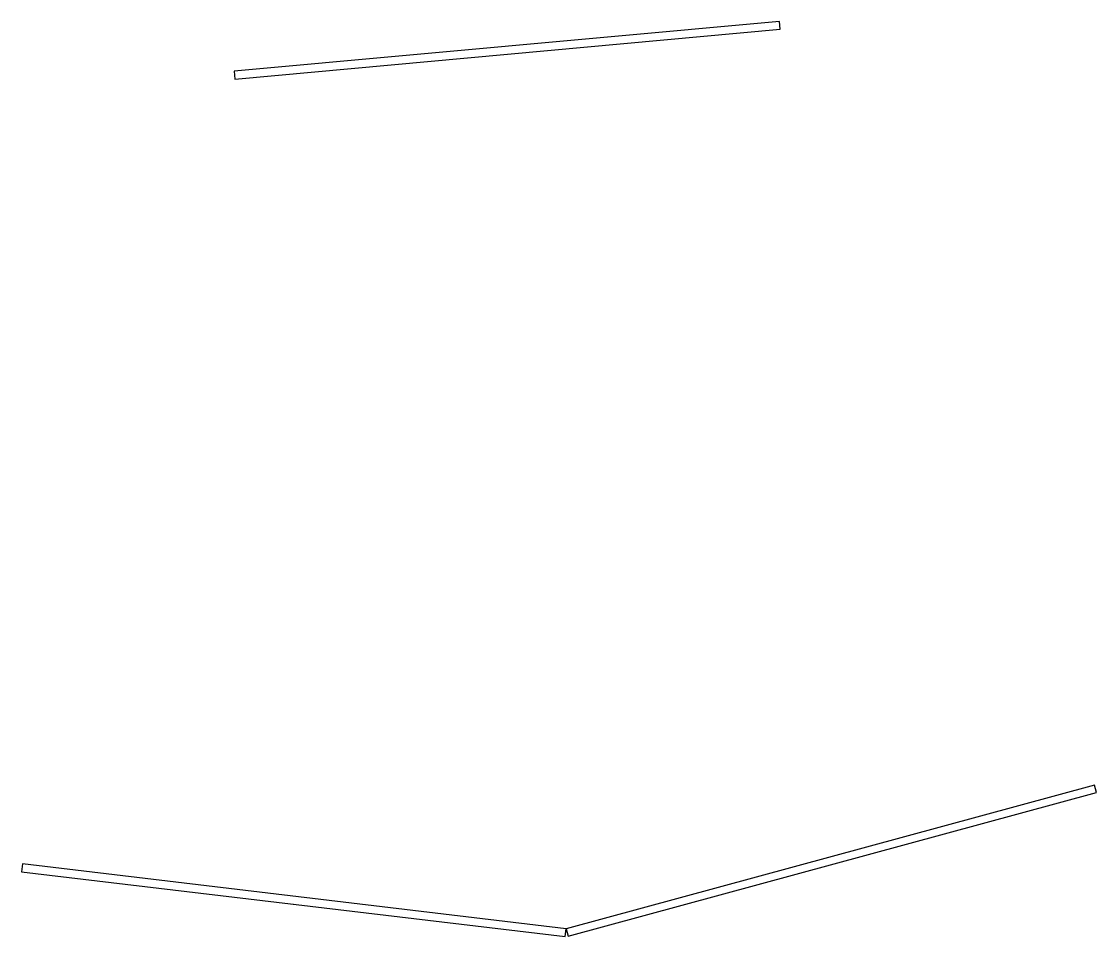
# Model space of a CAD drawing. Extents: x -2446 to -2171, y -2012 to -1778.
import ezdxf

# ---------------------------------------------------------------- set-up
doc = ezdxf.new("R2010")
doc.units = 0

msp = doc.modelspace()

# ---------------------------------------------------------------- linework, layer by layer
at = {"layer": 'mg_to_dxf', "color": 1}
for points in [[(-2252.27, -1779.71), (-2252.45, -1777.72), (-2391.97, -1790.44), (-2391.79, -1792.43)], [(-2171.34, -1974.93), (-2171.87, -1973), (-2307.06, -2009.75), (-2306.53, -2011.68)], [(-2446.17, -1993.19), (-2446.41, -1995.17), (-2307.29, -2011.74), (-2307.06, -2009.75)]]:
    msp.add_3dface(points, dxfattribs=at)

doc.saveas('drawing.dxf')
